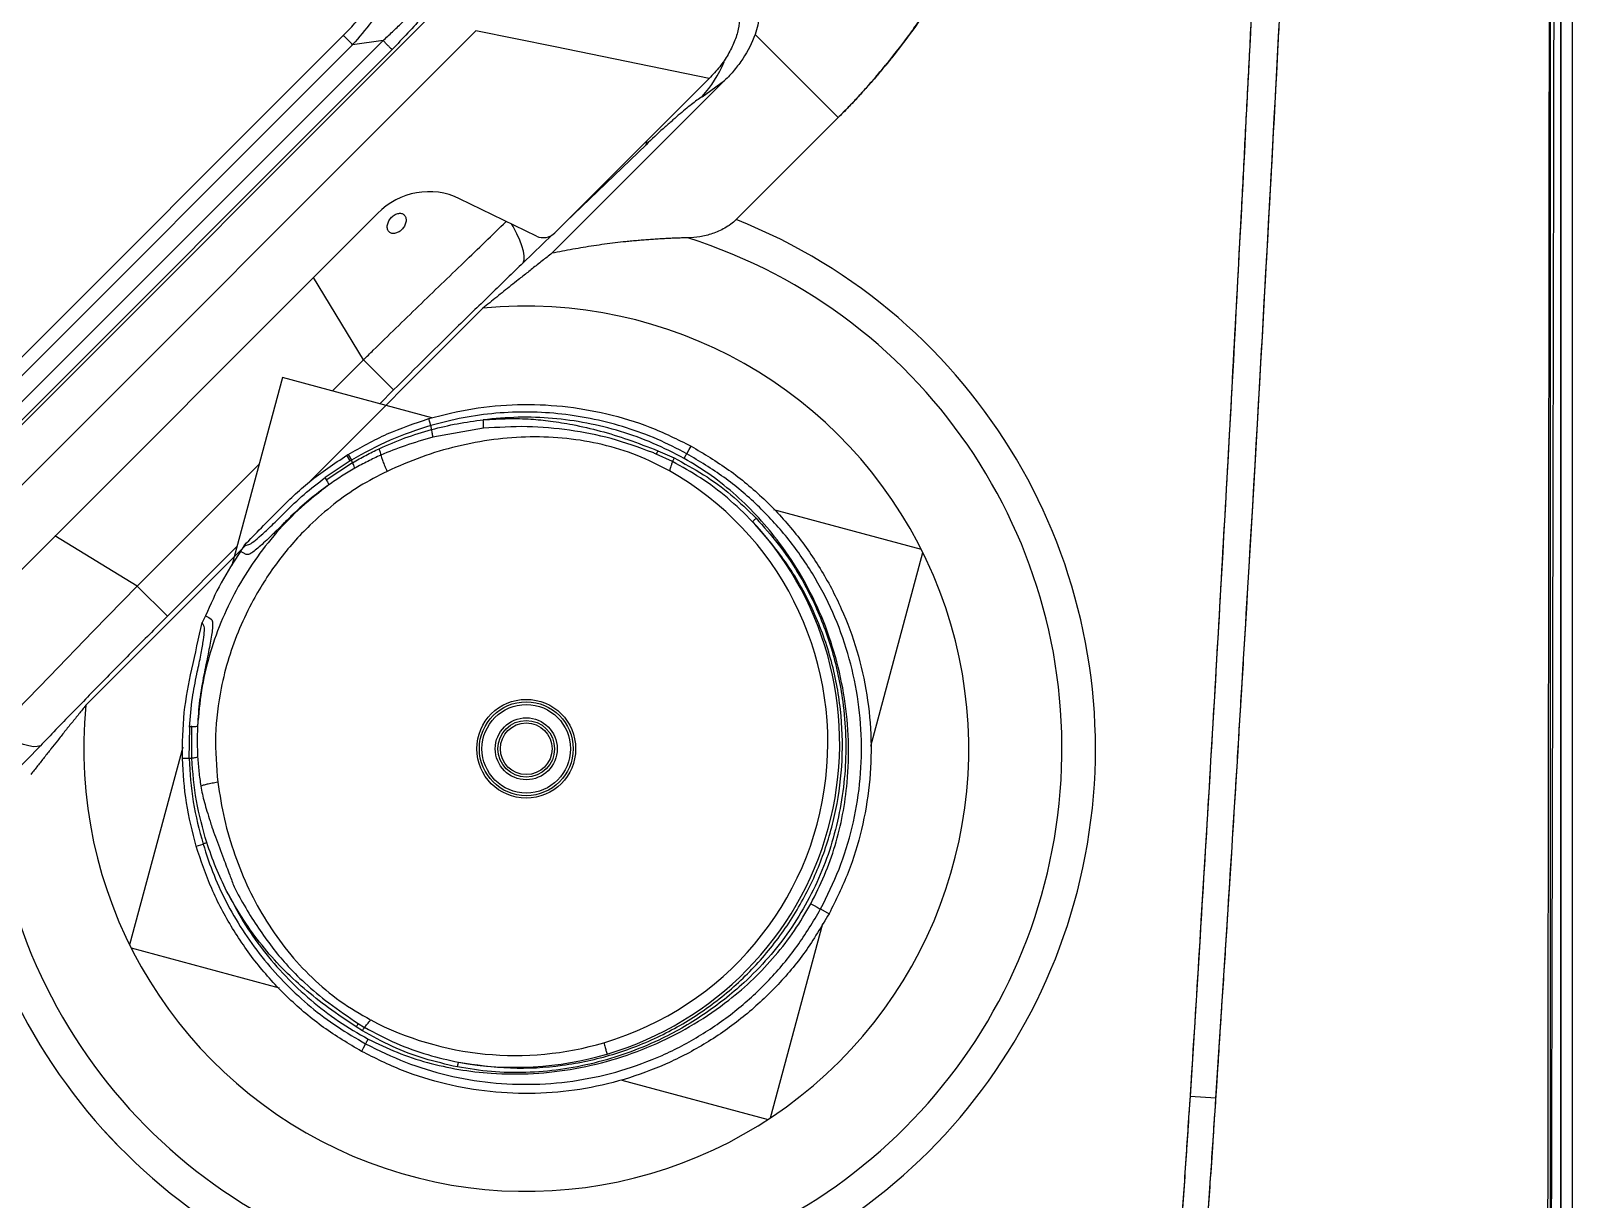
# Model space of a CAD drawing. Extents: x 412 to 492, y 622 to 766.
# Drawn here: x 481.89 to 492.34, y 646.8 to 654.72 of the extents above; entities that cross this region are included whole.
import ezdxf

# ---------------------------------------------------------------- set-up
doc = ezdxf.new("R2010")
doc.units = 0
doc.header["$MEASUREMENT"] = 0
doc.layers.add('1', color=4, linetype='Continuous')
doc.layers.add('GEOMETRY', color=4, linetype='Continuous', lineweight=25)

# ---------------------------------------------------------------- blocks, each defined once
blk = doc.blocks.new('2024 Beam 220V LL')
at = {"layer": 'GEOMETRY'}
for p, q in [((80.388, 77.49), (80.388, 2.898)), ((80.24, 2.898), (80.24, 20.608)), ((80.312, 2.898), (80.312, 15.098)), ((68.226, 7.636), (72.752, 12.162)), ((72.956, 11.958), (68.43, 7.432)), ((68.461, 8.331), (72.057, 11.927)), ((73.492, 11.848), (72.956, 11.958)), ((74.848, 11.932), (75.411, 11.369)), ((74.848, 11.932), (75.411, 11.369)), ((68.496, 8.062), (72.326, 11.892)), ((72.12, 11.863), (68.525, 8.268)), ((72.387, 11.83), (68.558, 8.001)), ((72.326, 11.892), (72.12, 11.863)), ((74.537, 11.634), (73.492, 11.848)), ((73.471, 10.45), (74.642, 11.62)), ((73.491, 10.588), (74.537, 11.634)), ((74.489, 11.511), (74.642, 11.62)), ((74.72, 10.678), (75.411, 11.369)), ((74.72, 10.678), (75.411, 11.369)), ((73.566, 10.663), (74.109, 11.185)), ((73.566, 10.663), (74.109, 11.185)), ((73.366, 10.566), (72.844, 10.819)), ((69.669, 8.1), (72.288, 10.72)), ((73.277, 10.385), (73.473, 10.574)), ((73.277, 10.385), (73.473, 10.574)), ((72.194, 9.728), (71.854, 10.286)), ((71.816, 8.89), (73.002, 10.077)), ((71.983, 9.517), (72.194, 9.728)), ((72.398, 9.524), (72.194, 9.728)), ((71.645, 9.608), (71.301, 8.333)), ((72.658, 9.335), (71.645, 9.608)), ((72.305, 9.43), (72.398, 9.524)), ((72.637, 9.328), (72.637, 9.329)), ((72.65, 9.283), (72.637, 9.328)), ((73.007, 9.263), (72.664, 9.202)), ((74.19, 9.11), (74.299, 9.062)), ((74.414, 9.143), (74.414, 9.143)), ((70.66, 8.194), (71.486, 9.02)), ((72.104, 9.043), (71.934, 8.929)), ((71.941, 8.914), (72.119, 9.031)), ((72.104, 9.043), (72.081, 9.08)), ((72.081, 9.08), (72.081, 9.08)), ((72.089, 9.085), (72.112, 9.048)), ((72.089, 9.085), (72.089, 9.085)), ((74.288, 9.037), (74.178, 9.088)), ((75.976, 8.441), (74.975, 8.71)), ((70.66, 8.194), (70.102, 8.534)), ((70.311, 7.386), (71.394, 8.469)), ((70.865, 7.99), (71.336, 8.461)), ((75.632, 7.109), (75.986, 8.422)), ((70.865, 7.99), (70.66, 8.194)), ((71.123, 7.992), (71.101, 7.947)), ((71.114, 7.919), (71.101, 7.947)), ((71.013, 7.238), (71.01, 7.025)), ((71.029, 7.028), (71.03, 7.241)), ((69.815, 6.916), (70.003, 7.111)), ((70.969, 7.101), (70.608, 5.761)), ((71.01, 7.025), (70.966, 7.024)), ((70.966, 7.024), (70.966, 7.024)), ((71.059, 6.431), (71.106, 6.445)), ((71.059, 6.431), (71.059, 6.431)), ((75.293, 6.005), (75.35, 5.973)), ((75.35, 5.973), (75.35, 5.973)), ((74.953, 4.59), (75.308, 5.906)), ((70.618, 5.742), (71.622, 5.471)), ((72.158, 5.228), (72.201, 5.202)), ((72.186, 5.18), (72.145, 5.206)), ((72.18, 5.04), (72.18, 5.04)), ((73.945, 4.845), (74.936, 4.578)), ((77.973, 4.723), (77.797, 4.735))]:
    blk.add_line(p, q, dxfattribs=at)
at = {"layer": 'GEOMETRY', "flags": 128}
for points in [[(74.109, 11.185), (74.114, 11.206), (74.115, 11.212)], [(73.277, 10.385), (73.283, 10.406), (73.283, 10.432), (73.278, 10.463), (73.268, 10.499), (73.253, 10.539), (73.233, 10.582), (73.208, 10.63), (73.198, 10.648)], [(74.386, 9.091), (74.401, 9.12), (74.414, 9.143)], [(71.399, 8.408), (71.377, 8.419), (71.36, 8.428)], [(69.723, 7.227), (69.769, 7.275), (70.064, 7.58), (70.361, 7.887), (70.66, 8.194), (70.66, 8.194), (70.66, 8.194)], [(71.123, 7.992), (71.144, 7.98), (71.161, 7.97)], [(70.003, 7.111), (69.982, 7.106), (69.956, 7.105), (69.925, 7.11), (69.889, 7.12), (69.849, 7.135), (69.806, 7.155), (69.758, 7.18), (69.74, 7.19)], [(72.208, 5.091), (72.192, 5.062), (72.18, 5.04)]]:
    blk.add_lwpolyline(points, dxfattribs=at)
at = {"layer": 'GEOMETRY'}
for radius in [0.335, 0.318, 0.3, 0.21, 0.192, 0.175]:
    blk.add_circle((73.297, 7.091), radius, dxfattribs=at)
for centre, radius, start, end in [((73.878, 12.068), 0.826, 317.6785, 337.1798), ((73.297, 7.091), 3.859, 201.6461, 68.3538), ((73.297, 7.091), 3.859, 201.646, 68.3539), ((73.297, 7.091), 3.632, 197.5564, 72.4441), ((73.297, 7.091), 3, 174.3634, 95.6367), ((73.223, 7.131), 2.119, 286.4373, 60.4413), ((73.223, 7.131), 2.199, 286.4373, 42.9503), ((73.223, 7.131), 2.119, 242.4338, 286.4373), ((73.223, 7.131), 2.199, 259.9248, 286.4373)]:
    blk.add_arc(centre, radius, start, end, dxfattribs=at)
for centre, major_axis, ratio, start_param, end_param in [((72.626, 10.364), (0.193, 0.467), 0.96522, 6.224678, 7.447569), ((73.418, 10.653), (0.0965, 0.0402), 0.922128, 3.8251, 5.132125)]:
    blk.add_ellipse(centre, major_axis=major_axis, ratio=ratio, start_param=start_param, end_param=end_param, dxfattribs=at)
for points, knots in [([(80.244, 77.441), (80.244, 77.438), (80.244, 77.435), (80.244, 77.429), (80.244, 77.419), (80.245, 77.398), (80.245, 77.356), (80.245, 77.271), (80.245, 77.101), (80.246, 76.762), (80.247, 76.083), (80.25, 74.725), (80.253, 73.561), (80.257, 71.233), (80.26, 69.681), (80.268, 65.025), (80.273, 61.921), (80.28, 55.713), (80.282, 52.61), (80.285, 46.402), (80.286, 43.298), (80.286, 37.09), (80.285, 33.986), (80.282, 27.778), (80.28, 24.675), (80.273, 18.467), (80.268, 15.363), (80.258, 9.155), (80.251, 6.051), (80.244, 2.947)], [0, 0, 0, 0, 0.000122, 0.000122, 0.000244, 0.000488, 0.000977, 0.001953, 0.003906, 0.007812, 0.015625, 0.03125, 0.0625, 0.0625, 0.125, 0.125, 0.25, 0.25, 0.375, 0.375, 0.5, 0.5, 0.625, 0.625, 0.75, 0.75, 0.875, 0.875, 1, 1, 1, 1]), ([(80.314, 2.898), (80.314, 2.922), (80.314, 2.947), (80.314, 2.995), (80.314, 3.068), (80.314, 3.238), (80.314, 3.578), (80.314, 4.258), (80.314, 5.618), (80.314, 6.783), (80.314, 9.114), (80.313, 10.668), (80.313, 15.33), (80.313, 18.438), (80.312, 27.762), (80.312, 33.978), (80.312, 46.41), (80.312, 52.626), (80.313, 61.95), (80.313, 65.058), (80.313, 69.72), (80.314, 71.274), (80.314, 73.605), (80.314, 74.77), (80.314, 76.13), (80.314, 76.81), (80.314, 77.15), (80.314, 77.32), (80.314, 77.393), (80.314, 77.441), (80.314, 77.466), (80.314, 77.49)], [0, 0, 0, 0, 0.000977, 0.000977, 0.001953, 0.003906, 0.007812, 0.015625, 0.03125, 0.0625, 0.0625, 0.125, 0.125, 0.25, 0.25, 0.5, 0.5, 0.75, 0.75, 0.875, 0.875, 0.9375, 0.9375, 0.96875, 0.984375, 0.992188, 0.996094, 0.998047, 0.999023, 0.999023, 1, 1, 1, 1]), ([(77.85, 2.886), (77.87, 3.185), (77.892, 3.515), (77.922, 3.964), (77.928, 4.056), (77.941, 4.24), (77.947, 4.333), (77.956, 4.473), (77.959, 4.52), (77.963, 4.573), (77.963, 4.578), (77.964, 4.586), (77.964, 4.587), (77.964, 4.589), (77.964, 4.589), (77.964, 4.593), (77.964, 4.597), (77.966, 4.616), (77.967, 4.636), (77.972, 4.719), (77.978, 4.806), (77.99, 4.982), (77.994, 5.049), (78.001, 5.16), (78.004, 5.199), (78.009, 5.276), (78.011, 5.315), (78.024, 5.508), (78.034, 5.664), (78.064, 6.138), (78.084, 6.459), (78.115, 6.952), (78.125, 7.118), (78.14, 7.369), (78.145, 7.452), (78.156, 7.624), (78.161, 7.711), (78.188, 8.159), (78.211, 8.549), (78.284, 9.811), (78.338, 10.777), (78.399, 11.936), (78.402, 12.005), (78.409, 12.139), (78.413, 12.205), (78.422, 12.397), (78.429, 12.519), (78.446, 12.867), (78.457, 13.075), (78.484, 13.623), (78.497, 13.89), (78.509, 14.143), (78.512, 14.203), (78.514, 14.247), (78.514, 14.254), (78.515, 14.269), (78.516, 14.276), (78.517, 14.299), (78.517, 14.314), (78.521, 14.389), (78.524, 14.448), (78.549, 14.979), (78.569, 15.417), (78.596, 16.023), (78.605, 16.216), (78.617, 16.494), (78.621, 16.584), (78.629, 16.764), (78.632, 16.854), (78.697, 18.367), (78.746, 19.653), (78.792, 20.943), (78.797, 21.083), (78.807, 21.363), (78.811, 21.503), (78.825, 21.918), (78.835, 22.192), (78.861, 23.004), (78.877, 23.534), (78.908, 24.568), (78.922, 25.073), (78.941, 25.811), (78.948, 26.056), (78.96, 26.542), (78.966, 26.783), (78.995, 27.985), (79.014, 28.923), (79.036, 30.066), (79.04, 30.293), (79.048, 30.747), (79.052, 30.973), (79.063, 31.648), (79.069, 32.096), (79.082, 32.986), (79.087, 33.428), (79.097, 34.306), (79.102, 34.742), (79.114, 36.047), (79.119, 36.913), (79.125, 38.205), (79.126, 38.635), (79.128, 39.493), (79.128, 39.921), (79.128, 41.209), (79.126, 42.069), (79.12, 43.362), (79.117, 43.792), (79.111, 44.658), (79.107, 45.093), (79.094, 46.403), (79.084, 47.284), (79.068, 48.396), (79.064, 48.619), (79.057, 49.067), (79.054, 49.292), (79.042, 49.971), (79.034, 50.428), (79.016, 51.351), (79.007, 51.816), (78.991, 52.521), (78.986, 52.757), (78.975, 53.231), (78.969, 53.471), (78.939, 54.68), (78.912, 55.683), (78.873, 56.98), (78.865, 57.242), (78.848, 57.77), (78.84, 58.04), (78.812, 58.865), (78.793, 59.436), (78.75, 60.621), (78.726, 61.236), (78.698, 61.951), (78.695, 62.03), (78.688, 62.192), (78.685, 62.274), (78.675, 62.527), (78.667, 62.702), (78.645, 63.245), (78.628, 63.633), (78.592, 64.461), (78.572, 64.9), (78.54, 65.598), (78.529, 65.837), (78.511, 66.205), (78.505, 66.329), (78.493, 66.581), (78.487, 66.708), (78.456, 67.342), (78.43, 67.85), (78.39, 68.61), (78.377, 68.863), (78.35, 69.373), (78.336, 69.629), (78.308, 70.144), (78.293, 70.402), (78.271, 70.793), (78.264, 70.923), (78.249, 71.185), (78.241, 71.316), (78.204, 71.963), (78.174, 72.464), (78.086, 73.919), (78.028, 74.824), (77.973, 75.665)], [0, 0, 0, 0, 0.25, 0.25, 0.3125, 0.3125, 0.375, 0.375, 0.40625, 0.40625, 0.410156, 0.410156, 0.411133, 0.411133, 0.411255, 0.411255, 0.411377, 0.411377, 0.411621, 0.411621, 0.412109, 0.412109, 0.412354, 0.412354, 0.412476, 0.412476, 0.412598, 0.412598, 0.413086, 0.413086, 0.414062, 0.414062, 0.414551, 0.414551, 0.414795, 0.414795, 0.415039, 0.415039, 0.416016, 0.416016, 0.417969, 0.417969, 0.418091, 0.418091, 0.418213, 0.418213, 0.418457, 0.418457, 0.418945, 0.418945, 0.419922, 0.419922, 0.42041, 0.42041, 0.420532, 0.420532, 0.420654, 0.420654, 0.420898, 0.420898, 0.421875, 0.421875, 0.429688, 0.429688, 0.433594, 0.433594, 0.435547, 0.435547, 0.4375, 0.4375, 0.46875, 0.46875, 0.472656, 0.472656, 0.476562, 0.476562, 0.484375, 0.484375, 0.5, 0.5, 0.515625, 0.515625, 0.523438, 0.523438, 0.53125, 0.53125, 0.5625, 0.5625, 0.570312, 0.570312, 0.578125, 0.578125, 0.59375, 0.59375, 0.609375, 0.609375, 0.625, 0.625, 0.65625, 0.65625, 0.671875, 0.671875, 0.6875, 0.6875, 0.71875, 0.71875, 0.734375, 0.734375, 0.75, 0.75, 0.78125, 0.78125, 0.789062, 0.789062, 0.796875, 0.796875, 0.8125, 0.8125, 0.828125, 0.828125, 0.835938, 0.835938, 0.84375, 0.84375, 0.875, 0.875, 0.882812, 0.882812, 0.890625, 0.890625, 0.90625, 0.90625, 0.921875, 0.921875, 0.923828, 0.923828, 0.925781, 0.925781, 0.929688, 0.929688, 0.9375, 0.9375, 0.945312, 0.945312, 0.949219, 0.949219, 0.951172, 0.951172, 0.953125, 0.953125, 0.960938, 0.960938, 0.964844, 0.964844, 0.96875, 0.96875, 0.972656, 0.972656, 0.974609, 0.974609, 0.976562, 0.976562, 0.984375, 0.984375, 1, 1, 1, 1]), ([(77.973, 4.723), (78.167, 7.675), (78.337, 10.629), (78.627, 16.539), (78.747, 19.494), (78.891, 23.929), (78.933, 25.407), (79.004, 28.365), (79.034, 29.844), (79.105, 34.281), (79.128, 37.239), (79.128, 41.676), (79.122, 43.155), (79.099, 46.113), (79.081, 47.592), (79.01, 52.029), (78.938, 54.986), (78.747, 60.897), (78.627, 63.852), (78.337, 69.76), (78.167, 72.713), (77.973, 75.665)], [0, 0, 0, 0, 0.125, 0.125, 0.25, 0.25, 0.3125, 0.3125, 0.375, 0.375, 0.5, 0.5, 0.5625, 0.5625, 0.625, 0.625, 0.75, 0.75, 0.875, 0.875, 1, 1, 1, 1]), ([(80.314, 2.898), (80.314, 2.906), (80.314, 2.913), (80.314, 2.924), (80.314, 2.928), (80.314, 2.935), (80.314, 2.939), (80.314, 2.952), (80.314, 2.96), (80.314, 2.976), (80.314, 2.984), (80.314, 3.008), (80.314, 3.024), (80.314, 3.103), (80.314, 3.166), (80.314, 3.356), (80.314, 3.481), (80.314, 3.855), (80.314, 4.101), (80.314, 4.833), (80.314, 5.31), (80.314, 6.25), (80.314, 6.712), (80.314, 7.394), (80.314, 7.619), (80.314, 8.066), (80.314, 8.289), (80.314, 9.395), (80.313, 10.26), (80.313, 11.527), (80.313, 11.944), (80.313, 12.769), (80.313, 13.179), (80.313, 15.218), (80.313, 16.81), (80.313, 19.138), (80.313, 19.904), (80.313, 21.039), (80.313, 21.414), (80.313, 22.162), (80.313, 22.535), (80.312, 24.395), (80.312, 25.868), (80.312, 28.055), (80.312, 28.78), (80.312, 29.862), (80.312, 30.221), (80.312, 30.939), (80.312, 31.297), (80.312, 34.514), (80.312, 37.358), (80.312, 40.185)], [0, 0, 0, 0, 0.0004883, 0.0004883, 0.0007324, 0.0007324, 0.0009766, 0.0009766, 0.0012207, 0.0012207, 0.0014648, 0.0014648, 0.0019531, 0.0019531, 0.0039062, 0.0039062, 0.0078125, 0.0078125, 0.015625, 0.015625, 0.03125, 0.03125, 0.046875, 0.046875, 0.0546875, 0.0546875, 0.0625, 0.0625, 0.09375, 0.09375, 0.109375, 0.109375, 0.125, 0.125, 0.1875, 0.1875, 0.21875, 0.21875, 0.234375, 0.234375, 0.25, 0.25, 0.3125, 0.3125, 0.34375, 0.34375, 0.359375, 0.359375, 0.375, 0.375, 0.4998534, 0.4998534, 0.4998534, 0.4998534]), ([(80.24, 20.608), (80.238, 17.656), (80.235, 14.705), (80.229, 10.277), (80.228, 8.801), (80.225, 6.588), (80.223, 5.481), (80.222, 4.189), (80.221, 3.544), (80.22, 3.221), (80.22, 3.082), (80.22, 2.99), (80.22, 2.944), (80.22, 2.898)], [0, 0, 0, 0, 0.5, 0.5, 0.75, 0.75, 0.875, 0.9375, 0.96875, 0.984375, 0.992188, 0.992188, 1, 1, 1, 1]), ([(77.342, 18.622), (77.338, 18.542), (77.33, 18.382), (77.316, 18.062), (77.29, 17.502), (77.247, 16.702), (77.181, 15.903), (77.101, 15.267), (77.026, 14.792), (76.93, 14.321), (76.811, 13.855), (76.665, 13.397), (76.488, 12.95), (76.276, 12.518), (76.027, 12.106), (75.788, 11.784), (75.605, 11.572), (75.509, 11.469), (75.454, 11.411), (75.425, 11.383), (75.411, 11.369)], [0, 0, 0, 0, 0.03125, 0.0625, 0.125, 0.25, 0.375, 0.4375, 0.5, 0.5625, 0.625, 0.6875, 0.75, 0.8125, 0.875, 0.9375, 0.96875, 0.984375, 0.992188, 1, 1, 1, 1]), ([(77.342, 18.622), (77.34, 18.578), (77.335, 18.481), (77.328, 18.321), (77.318, 18.108), (77.307, 17.885), (77.292, 17.55), (77.272, 17.168), (77.242, 16.68), (77.207, 16.215), (77.159, 15.731), (77.101, 15.262), (77.024, 14.782), (76.929, 14.317), (76.809, 13.847), (76.664, 13.394), (76.515, 13.019), (76.38, 12.73), (76.268, 12.515), (76.149, 12.309), (76.048, 12.151), (75.971, 12.038), (75.92, 11.966), (75.868, 11.896), (75.815, 11.826), (75.761, 11.758), (75.706, 11.691), (75.649, 11.624), (75.591, 11.559), (75.533, 11.494), (75.473, 11.431), (75.432, 11.389), (75.411, 11.369)], [0, 0, 0, 0, 0.0171486, 0.0379832, 0.0625038, 0.1005248, 0.1250075, 0.193061, 0.2500147, 0.3154814, 0.37502, 0.4397302, 0.5000212, 0.5643331, 0.6250158, 0.6889667, 0.7499982, 0.7819884, 0.8134458, 0.8444282, 0.8749959, 0.8864201, 0.8978217, 0.9092041, 0.920571, 0.9319259, 0.9432722, 0.9546136, 0.9659535, 0.9772955, 0.9886431, 1, 1, 1, 1]), ([(75.411, 11.369), (75.524, 11.482), (75.632, 11.601), (75.784, 11.786), (75.833, 11.849), (75.905, 11.946), (75.929, 11.978), (75.963, 12.028), (75.975, 12.044), (75.992, 12.069), (75.998, 12.077), (76.009, 12.094), (76.015, 12.103), (76.107, 12.24), (76.189, 12.375), (76.304, 12.585), (76.342, 12.657), (76.396, 12.766), (76.413, 12.803), (76.439, 12.859), (76.448, 12.877), (76.461, 12.906), (76.465, 12.915), (76.471, 12.929), (76.473, 12.934), (76.478, 12.943), (76.48, 12.948), (76.544, 13.093), (76.602, 13.238), (76.683, 13.464), (76.709, 13.54), (76.747, 13.657), (76.759, 13.697), (76.777, 13.756), (76.783, 13.776), (76.792, 13.806), (76.795, 13.816), (76.8, 13.831), (76.801, 13.836), (76.803, 13.844), (76.804, 13.847), (76.805, 13.852), (76.806, 13.854), (76.848, 14.002), (76.887, 14.152), (76.941, 14.387), (76.958, 14.466), (76.983, 14.587), (76.991, 14.628), (77.003, 14.689), (77.007, 14.71), (77.013, 14.741), (77.015, 14.751), (77.018, 14.767), (77.019, 14.772), (77.02, 14.78), (77.021, 14.783), (77.021, 14.788), (77.022, 14.791), (77.049, 14.94), (77.074, 15.092), (77.108, 15.33), (77.119, 15.411), (77.134, 15.534), (77.139, 15.576), (77.147, 15.639), (77.149, 15.66), (77.153, 15.691), (77.154, 15.702), (77.156, 15.718), (77.156, 15.723), (77.157, 15.731), (77.158, 15.734), (77.158, 15.739), (77.158, 15.742), (77.175, 15.889), (77.19, 16.041), (77.211, 16.28), (77.217, 16.362), (77.227, 16.487), (77.23, 16.53), (77.235, 16.594), (77.236, 16.615), (77.239, 16.648), (77.239, 16.659), (77.241, 16.675), (77.241, 16.68), (77.242, 16.689), (77.242, 16.691), (77.242, 16.695), (77.242, 16.697), (77.242, 16.699), (77.242, 16.701), (77.251, 16.834), (77.26, 16.979), (77.274, 17.219), (77.279, 17.303), (77.285, 17.434), (77.288, 17.478), (77.291, 17.546), (77.292, 17.569), (77.294, 17.604), (77.294, 17.615), (77.295, 17.633), (77.296, 17.638), (77.296, 17.647), (77.296, 17.65), (77.296, 17.655), (77.296, 17.656), (77.297, 17.658), (77.297, 17.659), (77.297, 17.661), (77.297, 17.662), (77.299, 17.707), (77.302, 17.77), (77.308, 17.89), (77.31, 17.934), (77.313, 18.007), (77.314, 18.033), (77.316, 18.073), (77.317, 18.086), (77.318, 18.107), (77.318, 18.114), (77.318, 18.124), (77.319, 18.128), (77.319, 18.135), (77.319, 18.139), (77.329, 18.345), (77.336, 18.505), (77.342, 18.622)], [0, 0, 0, 0, 0.0625, 0.0625, 0.09375, 0.09375, 0.109375, 0.109375, 0.1171875, 0.1171875, 0.1210937, 0.1210937, 0.125, 0.125, 0.1875, 0.1875, 0.21875, 0.21875, 0.234375, 0.234375, 0.2421875, 0.2421875, 0.2460937, 0.2460937, 0.2480469, 0.2480469, 0.25, 0.25, 0.3125, 0.3125, 0.34375, 0.34375, 0.359375, 0.359375, 0.3671875, 0.3671875, 0.3710937, 0.3710937, 0.3730469, 0.3730469, 0.3740234, 0.3740234, 0.375, 0.375, 0.4375, 0.4375, 0.46875, 0.46875, 0.484375, 0.484375, 0.4921875, 0.4921875, 0.4960937, 0.4960937, 0.4980469, 0.4980469, 0.4990234, 0.4990234, 0.5, 0.5, 0.5625, 0.5625, 0.59375, 0.59375, 0.609375, 0.609375, 0.6171875, 0.6171875, 0.6210937, 0.6210937, 0.6230469, 0.6230469, 0.6240234, 0.6240234, 0.625, 0.625, 0.6875, 0.6875, 0.71875, 0.71875, 0.734375, 0.734375, 0.7421875, 0.7421875, 0.7460937, 0.7460937, 0.7480469, 0.7480469, 0.7490234, 0.7490234, 0.7495117, 0.7495117, 0.75, 0.75, 0.8125, 0.8125, 0.84375, 0.84375, 0.859375, 0.859375, 0.8671875, 0.8671875, 0.8710937, 0.8710937, 0.8730469, 0.8730469, 0.8740234, 0.8740234, 0.8745117, 0.8745117, 0.8747559, 0.8747559, 0.875, 0.875, 0.90625, 0.90625, 0.921875, 0.921875, 0.9296875, 0.9296875, 0.9335937, 0.9335937, 0.9355469, 0.9355469, 0.9365234, 0.9365234, 0.9375, 0.9375, 1, 1, 1, 1]), ([(78.5, 18.622), (78.494, 18.468), (78.482, 18.158), (78.464, 17.694), (78.445, 17.23), (78.426, 16.767), (78.407, 16.303), (78.387, 15.84), (78.367, 15.377), (78.347, 14.914), (78.326, 14.452), (78.305, 13.989), (78.283, 13.527), (78.261, 13.065), (78.239, 12.604), (78.216, 12.142), (78.193, 11.681), (78.169, 11.22), (78.119, 10.257), (78.04, 8.794), (77.946, 7.156), (77.867, 5.847), (77.823, 5.143), (77.797, 4.734), (77.786, 4.57), (77.773, 4.374), (77.757, 4.128), (77.739, 3.878), (77.72, 3.628), (77.7, 3.378), (77.68, 3.137), (77.666, 2.98), (77.659, 2.903)], [0, 0, 0, 0, 0.029512, 0.059012, 0.088498, 0.117973, 0.147434, 0.176883, 0.206319, 0.235743, 0.265154, 0.294553, 0.323939, 0.353312, 0.382674, 0.412022, 0.441358, 0.470682, 0.499994, 0.625081, 0.749995, 0.812513, 0.874997, 0.884516, 0.890623, 0.906248, 0.92202, 0.937498, 0.954005, 0.969924, 0.985256, 1, 1, 1, 1]), ([(78.5, 18.622), (78.412, 16.306), (78.31, 13.991), (78.076, 9.362), (77.944, 7.048), (77.797, 4.735)], [0, 0, 0, 0, 0.5, 0.5, 1, 1, 1, 1]), ([(78.5, 18.622), (78.412, 16.306), (78.31, 13.991), (78.076, 9.362), (77.944, 7.048), (77.797, 4.735)], [0, 0, 0, 0, 0.5, 0.5, 1, 1, 1, 1]), ([(72.057, 11.927), (72.087, 11.958), (72.148, 12.019), (72.233, 12.116), (72.305, 12.208), (72.358, 12.296), (72.39, 12.375), (72.39, 12.417), (72.389, 12.438)], [0, 0, 0, 0, 0.187072, 0.373689, 0.559995, 0.705553, 0.85283, 1, 1, 1, 1]), ([(72.445, 12.461), (72.446, 12.443), (72.448, 12.406), (72.433, 12.345), (72.412, 12.286), (72.385, 12.23), (72.335, 12.139), (72.247, 12.013), (72.163, 11.914), (72.12, 11.864)], [0, 0, 0, 0, 0.114828, 0.233664, 0.317348, 0.406089, 0.500977, 0.744712, 1, 1, 1, 1]), ([(72.326, 11.892), (72.347, 11.911), (72.39, 11.95), (72.453, 12.01), (72.512, 12.07), (72.569, 12.129), (72.63, 12.199), (72.691, 12.278), (72.738, 12.363), (72.762, 12.44), (72.754, 12.479), (72.751, 12.499)], [0, 0, 0, 0, 0.103598, 0.206282, 0.307061, 0.405061, 0.499574, 0.643355, 0.769755, 0.885319, 1, 1, 1, 1]), ([(72.804, 12.523), (72.808, 12.5), (72.814, 12.465), (72.803, 12.408), (72.788, 12.359), (72.764, 12.304), (72.73, 12.242), (72.676, 12.159), (72.598, 12.058), (72.496, 11.942), (72.423, 11.868), (72.387, 11.83)], [0, 0, 0, 0, 0.125242, 0.186962, 0.250585, 0.328395, 0.41141, 0.501036, 0.662351, 0.831997, 1, 1, 1, 1]), ([(74.807, 12.383), (74.825, 12.352), (74.841, 12.32), (74.859, 12.269), (74.864, 12.251), (74.872, 12.215), (74.875, 12.196), (74.882, 12.139), (74.882, 12.099), (74.875, 12.038), (74.871, 12.017), (74.861, 11.974), (74.855, 11.953), (74.848, 11.932)], [0, 0, 0, 0, 0.25, 0.25, 0.375, 0.375, 0.5, 0.5, 0.75, 0.75, 0.875, 0.875, 1, 1, 1, 1]), ([(74.678, 12.299), (74.692, 12.274), (74.719, 12.224), (74.741, 12.141), (74.747, 12.056), (74.737, 11.969), (74.71, 11.882), (74.667, 11.796), (74.61, 11.711), (74.562, 11.66), (74.537, 11.634)], [0, 0, 0, 0, 0.141313, 0.273868, 0.398783, 0.51844, 0.635542, 0.752967, 0.873573, 1, 1, 1, 1]), ([(74.848, 11.932), (74.828, 11.876), (74.8, 11.821), (74.756, 11.755), (74.747, 11.742), (74.728, 11.717), (74.718, 11.704), (74.687, 11.667), (74.665, 11.643), (74.642, 11.62)], [0, 0, 0, 0, 0.5, 0.5, 0.625, 0.625, 0.75, 0.75, 1, 1, 1, 1]), ([(74.848, 11.932), (74.828, 11.876), (74.8, 11.821), (74.756, 11.755), (74.747, 11.742), (74.728, 11.717), (74.718, 11.704), (74.687, 11.667), (74.665, 11.643), (74.642, 11.62)], [0, 0, 0, 0, 0.5, 0.5, 0.625, 0.625, 0.75, 0.75, 1, 1, 1, 1]), ([(74.489, 11.511), (74.467, 11.496), (74.443, 11.478), (74.403, 11.447), (74.389, 11.436), (74.36, 11.411), (74.344, 11.399), (74.312, 11.371), (74.296, 11.357), (74.261, 11.326), (74.243, 11.31), (74.187, 11.26), (74.149, 11.224), (74.109, 11.185)], [0, 0, 0, 0, 0.25, 0.25, 0.375, 0.375, 0.5, 0.5, 0.625, 0.625, 0.75, 0.75, 1, 1, 1, 1]), ([(74.489, 11.511), (74.467, 11.496), (74.443, 11.478), (74.403, 11.447), (74.389, 11.436), (74.36, 11.411), (74.344, 11.399), (74.312, 11.371), (74.296, 11.357), (74.261, 11.326), (74.243, 11.31), (74.187, 11.26), (74.149, 11.224), (74.109, 11.185)], [0, 0, 0, 0, 0.25, 0.25, 0.375, 0.375, 0.5, 0.5, 0.625, 0.625, 0.75, 0.75, 1, 1, 1, 1]), ([(72.194, 9.728), (72.194, 9.728), (72.216, 9.749), (72.34, 9.871), (72.567, 10.092), (72.869, 10.383), (73.066, 10.573), (73.161, 10.665)], [0, 0, 0, 0, 0.000002, 0.067749, 0.383936, 0.700469, 1, 1, 1, 1]), ([(72.358, 10.65), (72.355, 10.641), (72.353, 10.623), (72.36, 10.601), (72.375, 10.586), (72.398, 10.582), (72.423, 10.588), (72.448, 10.603), (72.468, 10.627), (72.481, 10.654), (72.484, 10.681), (72.477, 10.703), (72.462, 10.718), (72.439, 10.722), (72.414, 10.716), (72.389, 10.7), (72.369, 10.677), (72.36, 10.659), (72.358, 10.65)], [0, 0, 0, 0, 0.062534, 0.125011, 0.187461, 0.249913, 0.312393, 0.374928, 0.437465, 0.499946, 0.562396, 0.624842, 0.687313, 0.749841, 0.812387, 0.874875, 0.93733, 1, 1, 1, 1]), ([(74.72, 10.678), (74.709, 10.666), (74.696, 10.656), (74.67, 10.636), (74.657, 10.628), (74.615, 10.604), (74.587, 10.592), (74.545, 10.578), (74.531, 10.574), (74.502, 10.567), (74.488, 10.564), (74.447, 10.557), (74.419, 10.555), (74.392, 10.554)], [0, 0, 0, 0, 0.125, 0.125, 0.25, 0.25, 0.5, 0.5, 0.625, 0.625, 0.75, 0.75, 1, 1, 1, 1]), ([(74.392, 10.554), (74.378, 10.554), (74.35, 10.553), (74.308, 10.552), (74.266, 10.55), (74.223, 10.548), (74.181, 10.545), (74.139, 10.542), (74.097, 10.539), (74.055, 10.536), (74.013, 10.532), (73.961, 10.527), (73.899, 10.52), (73.827, 10.511), (73.755, 10.5), (73.684, 10.489), (73.613, 10.477), (73.542, 10.464), (73.495, 10.454), (73.471, 10.45)], [0, 0, 0, 0, 0.04707, 0.093957, 0.140666, 0.187197, 0.233556, 0.279744, 0.325765, 0.371621, 0.417317, 0.462855, 0.541241, 0.619048, 0.696292, 0.772991, 0.849163, 0.924826, 1, 1, 1, 1]), ([(73.471, 10.45), (73.46, 10.441), (73.438, 10.424), (73.405, 10.398), (73.372, 10.372), (73.339, 10.346), (73.307, 10.32), (73.275, 10.295), (73.237, 10.265), (73.194, 10.231), (73.145, 10.192), (73.097, 10.153), (73.05, 10.115), (73.018, 10.089), (73.002, 10.077)], [0, 0, 0, 0, 0.074262, 0.147533, 0.219815, 0.291109, 0.361419, 0.430745, 0.499089, 0.603699, 0.706085, 0.806258, 0.904226, 1, 1, 1, 1]), ([(73.277, 10.385), (73.204, 10.316), (73.132, 10.245), (72.986, 10.103), (72.912, 10.032), (72.692, 9.815), (72.545, 9.67), (72.398, 9.524)], [0, 0, 0, 0, 0.25, 0.25, 0.5, 0.5, 1, 1, 1, 1]), ([(73.277, 10.385), (73.204, 10.316), (73.132, 10.245), (72.986, 10.103), (72.912, 10.032), (72.692, 9.815), (72.545, 9.67), (72.398, 9.524)], [0, 0, 0, 0, 0.25, 0.25, 0.5, 0.5, 1, 1, 1, 1]), ([(72.637, 9.329), (72.735, 9.354), (72.933, 9.404), (73.238, 9.43), (73.543, 9.419), (73.845, 9.367), (74.139, 9.279), (74.322, 9.188), (74.414, 9.143)], [0, 0, 0, 0, 0.166079, 0.333314, 0.499217, 0.665784, 0.832834, 1, 1, 1, 1]), ([(72.089, 9.085), (72.176, 9.135), (72.351, 9.233), (72.542, 9.297), (72.637, 9.329)], [0, 0, 0, 0, 0.5002113, 1, 1, 1, 1]), ([(74.386, 9.091), (74.32, 9.125), (74.187, 9.193), (73.976, 9.27), (73.76, 9.327), (73.539, 9.363), (73.315, 9.377), (73.091, 9.368), (72.868, 9.339), (72.723, 9.301), (72.65, 9.283)], [0, 0, 0, 0, 0.124277, 0.249036, 0.374543, 0.499028, 0.623467, 0.748959, 0.874411, 1, 1, 1, 1]), ([(72.655, 9.255), (72.713, 9.269), (72.829, 9.298), (72.947, 9.313), (73.006, 9.321)], [0, 0, 0, 0, 0.500955, 1, 1, 1, 1]), ([(74.368, 9.059), (74.299, 9.095), (74.159, 9.166), (73.937, 9.245), (73.709, 9.302), (73.476, 9.334), (73.241, 9.343), (73.084, 9.328), (73.006, 9.321)], [0, 0, 0, 0, 0.165846, 0.332486, 0.499827, 0.665843, 0.832276, 1, 1, 1, 1]), ([(73.006, 9.321), (73.062, 9.324), (73.17, 9.331), (73.322, 9.328), (73.467, 9.313), (73.625, 9.287), (73.8, 9.247), (73.994, 9.187), (74.122, 9.137), (74.19, 9.111)], [0, 0, 0, 0, 0.1397135, 0.266317, 0.3765444, 0.5001343, 0.6600566, 0.8211475, 1, 1, 1, 1]), ([(73.007, 9.263), (73.007, 9.267), (73.007, 9.275), (73.007, 9.289), (73.007, 9.304), (73.006, 9.315), (73.006, 9.321)], [0, 0, 0, 0, 0.260141, 0.515313, 0.762316, 1, 1, 1, 1]), ([(72.65, 9.282), (72.557, 9.252), (72.37, 9.191), (72.198, 9.095), (72.112, 9.047)], [0, 0, 0, 0, 0.499999, 1, 1, 1, 1]), ([(72.3, 9.125), (72.358, 9.151), (72.473, 9.201), (72.595, 9.237), (72.655, 9.255)], [0, 0, 0, 0, 0.500324, 1, 1, 1, 1]), ([(72.664, 9.202), (72.601, 9.184), (72.481, 9.151), (72.366, 9.104), (72.312, 9.082)], [0, 0, 0, 0, 0.527731, 1, 1, 1, 1]), ([(74.268, 8.974), (74.196, 9.012), (74.05, 9.086), (73.814, 9.157), (73.571, 9.199), (73.324, 9.209), (73.074, 9.191), (72.827, 9.144), (72.584, 9.073), (72.43, 9.005), (72.353, 8.971)], [0, 0, 0, 0, 0.122361, 0.24691, 0.369203, 0.494565, 0.619133, 0.745996, 0.872726, 1, 1, 1, 1]), ([(72.65, 9.282), (72.65, 9.282), (72.65, 9.281), (72.65, 9.275), (72.652, 9.266), (72.654, 9.259), (72.655, 9.255)], [0, 0, 0, 0, 0.250001, 0.500001, 0.750001, 1, 1, 1, 1]), ([(72.664, 9.202), (72.663, 9.205), (72.663, 9.211), (72.661, 9.224), (72.659, 9.239), (72.656, 9.25), (72.655, 9.255)], [0, 0, 0, 0, 0.264516, 0.518996, 0.763643, 1, 1, 1, 1]), ([(74.155, 9.098), (74.061, 9.133), (73.878, 9.2), (73.591, 9.254), (73.301, 9.282), (73.106, 9.269), (73.007, 9.263)], [0, 0, 0, 0, 0.254968, 0.499993, 0.74746, 1, 1, 1, 1]), ([(72.119, 9.03), (72.149, 9.047), (72.208, 9.081), (72.269, 9.11), (72.3, 9.125)], [0, 0, 0, 0, 0.500133, 1, 1, 1, 1]), ([(72.312, 9.082), (72.311, 9.087), (72.31, 9.094), (72.305, 9.111), (72.301, 9.12), (72.3, 9.125)], [0, 0, 0, 0, 0.517792, 0.766252, 1, 1, 1, 1]), ([(74.178, 9.088), (74.175, 9.09), (74.167, 9.093), (74.159, 9.097), (74.155, 9.098)], [0, 0, 0, 0, 0.4993135, 1, 1, 1, 1]), ([(74.19, 9.11), (74.188, 9.108), (74.186, 9.104), (74.183, 9.098), (74.181, 9.093), (74.179, 9.09), (74.178, 9.088)], [0, 0, 0, 0, 0.238376, 0.485596, 0.740513, 1, 1, 1, 1]), ([(74.368, 9.059), (74.369, 9.061), (74.371, 9.065), (74.374, 9.071), (74.377, 9.077), (74.381, 9.083), (74.384, 9.09), (74.385, 9.091), (74.386, 9.091)], [0, 0, 0, 0, 0.105722, 0.219118, 0.340488, 0.46916, 0.737937, 1, 1, 1, 1]), ([(75.293, 6.005), (75.337, 6.094), (75.425, 6.272), (75.512, 6.557), (75.564, 6.851), (75.575, 7.149), (75.549, 7.447), (75.483, 7.738), (75.381, 8.018), (75.242, 8.282), (75.071, 8.526), (74.868, 8.745), (74.641, 8.938), (74.471, 9.04), (74.386, 9.091)], [0, 0, 0, 0, 0.083259, 0.166601, 0.249948, 0.333254, 0.416539, 0.499842, 0.583197, 0.66659, 0.749986, 0.83335, 0.916666, 1, 1, 1, 1]), ([(74.414, 9.143), (74.501, 9.091), (74.676, 8.987), (74.911, 8.789), (75.119, 8.565), (75.295, 8.315), (75.439, 8.044), (75.545, 7.756), (75.612, 7.457), (75.641, 7.152), (75.628, 6.846), (75.576, 6.543), (75.487, 6.249), (75.396, 6.065), (75.35, 5.973)], [0, 0, 0, 0, 0.082902, 0.166599, 0.249448, 0.332657, 0.416316, 0.499344, 0.582716, 0.666037, 0.749285, 0.83273, 0.916279, 1, 1, 1, 1]), ([(71.387, 8.471), (71.463, 8.55), (71.606, 8.697), (71.828, 8.913), (71.994, 9.023), (72.081, 9.08)], [0, 0, 0, 0, 0.356138, 0.664972, 1, 1, 1, 1]), ([(72.134, 8.992), (72.104, 8.974), (72.044, 8.939), (71.987, 8.899), (71.959, 8.88)], [0, 0, 0, 0, 0.500928, 1, 1, 1, 1]), ([(72.081, 9.08), (72.082, 9.081), (72.085, 9.083), (72.088, 9.085), (72.089, 9.085)], [0, 0, 0, 0, 0.557869, 1, 1, 1, 1]), ([(72.112, 9.048), (72.11, 9.047), (72.108, 9.045), (72.105, 9.043), (72.104, 9.043)], [0, 0, 0, 0, 0.560075, 1, 1, 1, 1]), ([(72.112, 9.047), (72.112, 9.047), (72.112, 9.046), (72.113, 9.043), (72.115, 9.038), (72.118, 9.033), (72.119, 9.03)], [0, 0, 0, 0, 0.250001, 0.500001, 0.750001, 1, 1, 1, 1]), ([(72.134, 8.992), (72.133, 8.996), (72.132, 9.002), (72.126, 9.017), (72.121, 9.026), (72.119, 9.031)], [0, 0, 0, 0, 0.516257, 0.765863, 1, 1, 1, 1]), ([(72.312, 9.082), (72.282, 9.068), (72.222, 9.04), (72.163, 9.008), (72.134, 8.992)], [0, 0, 0, 0, 0.5002821, 1, 1, 1, 1]), ([(72.312, 9.082), (72.313, 9.077), (72.316, 9.067), (72.324, 9.041), (72.337, 9.008), (72.347, 8.984), (72.353, 8.971)], [0, 0, 0, 0, 0.262642, 0.513999, 0.755755, 1, 1, 1, 1]), ([(74.288, 9.037), (74.286, 9.03), (74.282, 9.019), (74.275, 8.997), (74.27, 8.982), (74.268, 8.974)], [0, 0, 0, 0, 0.421609, 0.692577, 1, 1, 1, 1]), ([(74.299, 9.062), (74.298, 9.059), (74.296, 9.055), (74.293, 9.048), (74.29, 9.042), (74.289, 9.039), (74.288, 9.037)], [0, 0, 0, 0, 0.235467, 0.482194, 0.738556, 1, 1, 1, 1]), ([(74.832, 8.63), (74.776, 8.685), (74.666, 8.793), (74.483, 8.93), (74.352, 9.002), (74.288, 9.037)], [0, 0, 0, 0, 0.344847, 0.678672, 1, 1, 1, 1]), ([(74.299, 9.062), (74.366, 9.026), (74.502, 8.953), (74.689, 8.816), (74.8, 8.708), (74.855, 8.654)], [0, 0, 0, 0, 0.331321, 0.664594, 1, 1, 1, 1]), ([(75.226, 6.041), (75.259, 6.104), (75.323, 6.232), (75.394, 6.435), (75.446, 6.645), (75.479, 6.884), (75.487, 7.148), (75.46, 7.434), (75.398, 7.716), (75.304, 7.99), (75.177, 8.248), (75.031, 8.47), (74.877, 8.657), (74.722, 8.81), (74.553, 8.947), (74.43, 9.022), (74.368, 9.059)], [0, 0, 0, 0, 0.061795, 0.123537, 0.185895, 0.249518, 0.331966, 0.414444, 0.4982, 0.582182, 0.664893, 0.747599, 0.811773, 0.874786, 0.937301, 1, 1, 1, 1]), ([(72.353, 8.971), (72.29, 8.939), (72.164, 8.874), (71.99, 8.75), (71.802, 8.586), (71.613, 8.372), (71.459, 8.132), (71.351, 7.908), (71.277, 7.708), (71.217, 7.466), (71.18, 7.183), (71.197, 6.969), (71.206, 6.864)], [0, 0, 0, 0, 0.082859, 0.166039, 0.250532, 0.374758, 0.499932, 0.583672, 0.666577, 0.749496, 0.875657, 1, 1, 1, 1]), ([(71.66, 8.692), (71.703, 8.734), (71.789, 8.819), (71.886, 8.892), (71.934, 8.929)], [0, 0, 0, 0, 0.494926, 1, 1, 1, 1]), ([(71.934, 8.929), (71.934, 8.929), (71.934, 8.928), (71.935, 8.925), (71.937, 8.92), (71.94, 8.916), (71.941, 8.914)], [0, 0, 0, 0, 0.248342, 0.505042, 0.758899, 1, 1, 1, 1]), ([(71.941, 8.914), (71.944, 8.909), (71.949, 8.901), (71.956, 8.887), (71.958, 8.883), (71.959, 8.88)], [0, 0, 0, 0, 0.248878, 0.498696, 1, 1, 1, 1]), ([(71.959, 8.88), (71.896, 8.831), (71.769, 8.732), (71.602, 8.559), (71.453, 8.37), (71.326, 8.166), (71.223, 7.948), (71.144, 7.72), (71.09, 7.485), (71.076, 7.325), (71.069, 7.245)], [0, 0, 0, 0, 0.124395, 0.249739, 0.374558, 0.498931, 0.624604, 0.749705, 0.87435, 1, 1, 1, 1]), ([(71.959, 8.88), (71.914, 8.847), (71.824, 8.781), (71.742, 8.705), (71.702, 8.667)], [0, 0, 0, 0, 0.5000134, 1, 1, 1, 1]), ([(71.417, 8.475), (71.426, 8.48), (71.443, 8.489), (71.498, 8.536), (71.572, 8.604), (71.63, 8.662), (71.66, 8.692)], [0, 0, 0, 0, 0.2783499, 0.527728, 0.7617327, 1, 1, 1, 1]), ([(71.702, 8.667), (71.679, 8.644), (71.647, 8.613), (71.609, 8.574), (71.579, 8.544), (71.544, 8.511), (71.505, 8.475), (71.467, 8.441), (71.436, 8.418), (71.413, 8.406), (71.404, 8.407), (71.399, 8.408)], [0, 0, 0, 0, 0.141489, 0.201114, 0.254448, 0.347989, 0.471144, 0.601268, 0.730197, 0.86188, 1, 1, 1, 1]), ([(74.855, 8.654), (74.907, 8.596), (75.01, 8.481), (75.141, 8.287), (75.269, 8.047), (75.379, 7.755), (75.443, 7.45), (75.466, 7.179), (75.462, 6.946), (75.434, 6.714), (75.382, 6.486), (75.306, 6.264), (75.206, 6.054), (75.084, 5.856), (74.94, 5.671), (74.749, 5.476), (74.504, 5.282), (74.233, 5.128), (73.981, 5.024), (73.758, 4.957), (73.528, 4.913), (73.295, 4.893), (73.06, 4.897), (72.907, 4.922), (72.83, 4.934)], [0, 0, 0, 0, 0.041396, 0.08295, 0.125169, 0.187199, 0.249737, 0.291554, 0.332964, 0.374395, 0.416614, 0.45819, 0.499627, 0.541056, 0.582643, 0.624892, 0.686991, 0.749564, 0.791439, 0.832903, 0.87439, 0.916717, 0.958417, 1, 1, 1, 1]), ([(72.838, 4.966), (72.955, 4.949), (73.189, 4.916), (73.542, 4.937), (73.885, 5.01), (74.209, 5.137), (74.507, 5.312), (74.772, 5.53), (74.998, 5.783), (75.179, 6.063), (75.315, 6.363), (75.405, 6.68), (75.447, 7.015), (75.436, 7.36), (75.369, 7.708), (75.243, 8.046), (75.067, 8.361), (74.91, 8.541), (74.832, 8.63)], [0, 0, 0, 0, 0.064237, 0.128025, 0.191344, 0.25418, 0.316516, 0.378336, 0.439625, 0.50037, 0.558279, 0.617699, 0.678616, 0.741013, 0.804871, 0.870171, 0.936196, 1, 1, 1, 1]), ([(74.832, 8.63), (74.833, 8.631), (74.835, 8.633), (74.841, 8.64), (74.848, 8.647), (74.853, 8.651), (74.855, 8.654)], [0, 0, 0, 0, 0.296113, 0.589024, 0.803573, 1, 1, 1, 1]), ([(71.387, 8.471), (71.382, 8.464), (71.374, 8.45), (71.365, 8.436), (71.36, 8.429), (71.36, 8.428)], [0, 0, 0, 0, 0.4999804, 0.9473625, 1, 1, 1, 1]), ([(71.387, 8.471), (71.387, 8.471), (71.387, 8.471), (71.392, 8.471), (71.4, 8.471), (71.411, 8.473), (71.417, 8.475)], [0, 0, 0, 0, 0.008102, 0.071791, 0.491752, 1, 1, 1, 1]), ([(71.36, 8.428), (71.314, 8.359), (71.223, 8.22), (71.156, 8.068), (71.123, 7.992)], [0, 0, 0, 0, 0.499914, 1, 1, 1, 1]), ([(70.865, 7.99), (70.792, 7.917), (70.719, 7.843), (70.574, 7.697), (70.501, 7.623), (70.357, 7.477), (70.286, 7.403), (70.143, 7.257), (70.073, 7.184), (70.003, 7.111)], [0, 0, 0, 0, 0.25, 0.25, 0.5, 0.5, 0.75, 0.75, 1, 1, 1, 1]), ([(70.865, 7.99), (70.792, 7.917), (70.719, 7.843), (70.574, 7.697), (70.501, 7.623), (70.357, 7.477), (70.286, 7.403), (70.143, 7.257), (70.073, 7.184), (70.003, 7.111)], [0, 0, 0, 0, 0.25, 0.25, 0.5, 0.5, 0.75, 0.75, 1, 1, 1, 1]), ([(70.966, 7.024), (70.967, 7.128), (70.969, 7.332), (71.03, 7.639), (71.077, 7.841), (71.101, 7.947)], [0, 0, 0, 0, 0.33474, 0.652662, 1, 1, 1, 1]), ([(71.161, 7.97), (71.164, 7.967), (71.169, 7.96), (71.171, 7.933), (71.169, 7.897), (71.162, 7.85), (71.152, 7.795), (71.14, 7.733), (71.126, 7.665), (71.116, 7.617), (71.111, 7.593)], [0, 0, 0, 0, 0.131528, 0.266682, 0.395588, 0.525614, 0.649986, 0.770067, 0.887874, 1, 1, 1, 1]), ([(71.064, 7.597), (71.072, 7.637), (71.09, 7.716), (71.107, 7.815), (71.116, 7.888), (71.115, 7.908), (71.114, 7.919)], [0, 0, 0, 0, 0.23343, 0.465597, 0.716549, 1, 1, 1, 1]), ([(71.013, 7.238), (71.019, 7.304), (71.029, 7.425), (71.053, 7.543), (71.064, 7.597)], [0, 0, 0, 0, 0.546797, 1, 1, 1, 1]), ([(71.111, 7.593), (71.101, 7.536), (71.079, 7.42), (71.072, 7.303), (71.069, 7.245)], [0, 0, 0, 0, 0.49999, 1, 1, 1, 1]), ([(70.311, 7.386), (70.303, 7.376), (70.288, 7.356), (70.264, 7.327), (70.24, 7.297), (70.216, 7.267), (70.191, 7.237), (70.167, 7.207), (70.143, 7.176), (70.112, 7.137), (70.074, 7.089), (70.029, 7.032), (69.984, 6.974), (69.954, 6.936), (69.938, 6.917)], [0, 0, 0, 0, 0.059603, 0.120062, 0.181379, 0.243557, 0.306598, 0.370503, 0.435277, 0.50092, 0.621164, 0.744419, 0.870695, 1, 1, 1, 1]), ([(71.03, 7.241), (71.028, 7.241), (71.023, 7.241), (71.018, 7.24), (71.014, 7.239), (71.014, 7.239), (71.013, 7.238)], [0, 0, 0, 0, 0.241001, 0.4947, 0.751374, 1, 1, 1, 1]), ([(71.03, 7.241), (71.035, 7.241), (71.046, 7.241), (71.061, 7.243), (71.065, 7.244), (71.069, 7.245)], [0, 0, 0, 0, 0.248892, 0.498806, 1, 1, 1, 1]), ([(71.069, 7.245), (71.067, 7.21), (71.065, 7.14), (71.068, 7.071), (71.069, 7.036)], [0, 0, 0, 0, 0.501203, 1, 1, 1, 1]), ([(71.059, 6.431), (71.034, 6.528), (70.984, 6.723), (70.972, 6.924), (70.966, 7.024)], [0, 0, 0, 0, 0.500222, 1, 1, 1, 1]), ([(71.011, 7.025), (71.011, 7.025), (71.011, 7.026), (71.015, 7.027), (71.021, 7.027), (71.026, 7.028), (71.029, 7.028)], [0, 0, 0, 0, 0.250001, 0.500001, 0.750001, 1, 1, 1, 1]), ([(71.011, 7.025), (71.017, 6.927), (71.03, 6.73), (71.081, 6.54), (71.106, 6.445)], [0, 0, 0, 0, 0.500001, 1, 1, 1, 1]), ([(71.029, 7.028), (71.034, 7.029), (71.044, 7.03), (71.06, 7.033), (71.066, 7.035), (71.069, 7.036)], [0, 0, 0, 0, 0.234141, 0.48345, 1, 1, 1, 1]), ([(71.131, 6.455), (71.105, 6.549), (71.052, 6.737), (71.037, 6.931), (71.029, 7.028)], [0, 0, 0, 0, 0.499551, 1, 1, 1, 1]), ([(71.069, 7.036), (71.072, 7.003), (71.076, 6.936), (71.086, 6.871), (71.091, 6.838)], [0, 0, 0, 0, 0.500314, 1, 1, 1, 1]), ([(71.206, 6.864), (71.192, 6.861), (71.166, 6.857), (71.132, 6.85), (71.105, 6.843), (71.095, 6.839), (71.091, 6.838)], [0, 0, 0, 0, 0.24068, 0.481036, 0.73337, 1, 1, 1, 1]), ([(71.091, 6.838), (71.094, 6.82), (71.101, 6.783), (71.115, 6.726), (71.133, 6.665), (71.151, 6.61), (71.168, 6.551), (71.199, 6.467), (71.24, 6.359), (71.283, 6.246), (71.306, 6.182), (71.316, 6.156)], [0, 0, 0, 0, 0.075991, 0.157515, 0.244889, 0.344785, 0.403324, 0.500883, 0.717171, 0.883163, 1, 1, 1, 1]), ([(71.206, 6.864), (71.219, 6.78), (71.245, 6.614), (71.318, 6.371), (71.412, 6.139), (71.533, 5.919), (71.675, 5.717), (71.843, 5.535), (72.03, 5.376), (72.172, 5.294), (72.242, 5.253)], [0, 0, 0, 0, 0.127216, 0.253905, 0.380743, 0.50531, 0.630675, 0.752995, 0.877582, 1, 1, 1, 1]), ([(72.18, 5.04), (72.093, 5.092), (71.918, 5.196), (71.684, 5.394), (71.476, 5.619), (71.301, 5.87), (71.157, 6.14), (71.092, 6.334), (71.059, 6.431)], [0, 0, 0, 0, 0.16624, 0.333295, 0.499368, 0.666036, 0.832914, 1, 1, 1, 1]), ([(71.106, 6.445), (71.106, 6.445), (71.106, 6.446), (71.112, 6.449), (71.12, 6.452), (71.127, 6.454), (71.131, 6.455)], [0, 0, 0, 0, 0.250001, 0.500001, 0.750001, 1, 1, 1, 1]), ([(71.106, 6.445), (71.129, 6.374), (71.176, 6.232), (71.272, 6.03), (71.386, 5.837), (71.519, 5.657), (71.669, 5.49), (71.834, 5.339), (72.014, 5.204), (72.143, 5.129), (72.208, 5.091)], [0, 0, 0, 0, 0.125339, 0.249814, 0.374603, 0.500291, 0.624981, 0.749439, 0.874812, 1, 1, 1, 1]), ([(71.266, 6.126), (71.24, 6.179), (71.189, 6.286), (71.151, 6.399), (71.131, 6.455)], [0, 0, 0, 0, 0.497864, 1, 1, 1, 1]), ([(71.266, 6.126), (71.302, 6.057), (71.375, 5.917), (71.51, 5.725), (71.663, 5.546), (71.835, 5.385), (72.021, 5.241), (72.157, 5.162), (72.225, 5.123)], [0, 0, 0, 0, 0.166103, 0.33355, 0.500146, 0.666049, 0.833081, 1, 1, 1, 1]), ([(72.145, 5.206), (72.081, 5.248), (71.96, 5.33), (71.791, 5.462), (71.639, 5.603), (71.502, 5.758), (71.375, 5.932), (71.303, 6.06), (71.266, 6.126)], [0, 0, 0, 0, 0.178088, 0.340998, 0.498521, 0.658778, 0.823251, 1, 1, 1, 1]), ([(71.316, 6.156), (71.341, 6.108), (71.393, 6.012), (71.48, 5.875), (71.571, 5.748), (71.674, 5.622), (71.801, 5.495), (71.965, 5.359), (72.091, 5.274), (72.158, 5.228)], [0, 0, 0, 0, 0.12931, 0.256382, 0.382891, 0.498377, 0.640885, 0.807171, 1, 1, 1, 1]), ([(75.35, 5.973), (75.298, 5.886), (75.194, 5.71), (74.996, 5.476), (74.771, 5.268), (74.52, 5.092), (74.249, 4.949), (73.961, 4.844), (73.663, 4.776), (73.358, 4.748), (73.052, 4.761), (72.749, 4.813), (72.455, 4.903), (72.272, 4.994), (72.18, 5.04)], [0, 0, 0, 0, 0.083057, 0.166813, 0.249753, 0.333021, 0.416457, 0.499567, 0.583177, 0.665985, 0.749435, 0.83286, 0.916398, 1, 1, 1, 1]), ([(72.208, 5.091), (72.297, 5.047), (72.475, 4.96), (72.761, 4.873), (73.054, 4.822), (73.353, 4.811), (73.65, 4.838), (73.941, 4.904), (74.221, 5.007), (74.485, 5.146), (74.729, 5.318), (74.947, 5.52), (75.14, 5.749), (75.242, 5.919), (75.293, 6.005)], [0, 0, 0, 0, 0.083349, 0.166696, 0.250075, 0.333454, 0.416817, 0.500157, 0.583461, 0.666744, 0.750027, 0.833358, 0.916707, 1, 1, 1, 1]), ([(72.225, 5.123), (72.29, 5.092), (72.42, 5.029), (72.627, 4.961), (72.84, 4.914), (73.081, 4.886), (73.346, 4.884), (73.632, 4.918), (73.913, 4.987), (74.183, 5.088), (74.438, 5.221), (74.656, 5.371), (74.838, 5.528), (74.987, 5.686), (75.119, 5.856), (75.191, 5.979), (75.226, 6.041)], [0, 0, 0, 0, 0.0627296, 0.1252756, 0.1883179, 0.2525202, 0.3351943, 0.4179008, 0.501907, 0.5856055, 0.6680645, 0.7505335, 0.8141242, 0.8764629, 0.9381991, 1, 1, 1, 1]), ([(75.226, 6.041), (75.232, 6.038), (75.245, 6.031), (75.262, 6.021), (75.278, 6.012), (75.29, 6.006), (75.292, 6.005), (75.293, 6.005)], [0, 0, 0, 0, 0.159969, 0.33749, 0.531504, 0.770113, 1, 1, 1, 1]), ([(72.158, 5.228), (72.157, 5.227), (72.156, 5.224), (72.152, 5.219), (72.149, 5.212), (72.146, 5.208), (72.145, 5.206)], [0, 0, 0, 0, 0.2499739, 0.4999652, 0.7499739, 1, 1, 1, 1]), ([(72.201, 5.203), (72.203, 5.206), (72.209, 5.212), (72.219, 5.225), (72.23, 5.238), (72.238, 5.248), (72.242, 5.253)], [0, 0, 0, 0, 0.267137, 0.516621, 0.757683, 1, 1, 1, 1]), ([(72.186, 5.18), (72.187, 5.182), (72.19, 5.187), (72.194, 5.193), (72.198, 5.199), (72.2, 5.201), (72.201, 5.202)], [0, 0, 0, 0, 0.250011, 0.500015, 0.750011, 1, 1, 1, 1]), ([(72.83, 4.934), (72.755, 4.952), (72.604, 4.986), (72.387, 5.068), (72.253, 5.143), (72.186, 5.18)], [0, 0, 0, 0, 0.335407, 0.668679, 1, 1, 1, 1]), ([(72.201, 5.203), (72.271, 5.165), (72.409, 5.092), (72.624, 5.014), (72.768, 4.982), (72.838, 4.966)], [0, 0, 0, 0, 0.350324, 0.683903, 1, 1, 1, 1]), ([(72.208, 5.091), (72.208, 5.092), (72.209, 5.093), (72.212, 5.099), (72.216, 5.106), (72.219, 5.112), (72.222, 5.117), (72.224, 5.121), (72.225, 5.123)], [0, 0, 0, 0, 0.262064, 0.530842, 0.659514, 0.780883, 0.894278, 1, 1, 1, 1]), ([(73.822, 5.099), (73.826, 5.088), (73.832, 5.065), (73.839, 5.042), (73.843, 5.028), (73.845, 5.024), (73.845, 5.022)], [0, 0, 0, 0, 0.29854, 0.591531, 0.806932, 1, 1, 1, 1]), ([(72.83, 4.934), (72.831, 4.938), (72.833, 4.945), (72.835, 4.955), (72.837, 4.963), (72.838, 4.965), (72.838, 4.966)], [0, 0, 0, 0, 0.225101, 0.471622, 0.73532, 1, 1, 1, 1]), ([(77.797, 4.735), (77.787, 4.582), (77.777, 4.429), (77.756, 4.124), (77.745, 3.971), (77.711, 3.513), (77.686, 3.208), (77.659, 2.903)], [0, 0, 0, 0, 0.25, 0.25, 0.5, 0.5, 1, 1, 1, 1]), ([(77.797, 4.735), (77.787, 4.582), (77.777, 4.429), (77.756, 4.124), (77.745, 3.971), (77.711, 3.513), (77.686, 3.208), (77.659, 2.903)], [0, 0, 0, 0, 0.25, 0.25, 0.5, 0.5, 1, 1, 1, 1]), ([(77.85, 2.886), (77.871, 3.192), (77.891, 3.498), (77.922, 3.958), (77.932, 4.111), (77.947, 4.341), (77.952, 4.417), (77.963, 4.57), (77.968, 4.647), (77.973, 4.723)], [0, 0, 0, 0, 0.5, 0.5, 0.75, 0.75, 0.875, 0.875, 1, 1, 1, 1])]:
    blk.add_open_spline(points, degree=3, knots=knots, dxfattribs=at)
for points in [[(72.12, 11.863), (72.114, 11.87), (72.101, 11.883), (72.083, 11.901), (72.068, 11.916), (72.06, 11.923), (72.057, 11.927)], [(72.387, 11.83), (72.383, 11.834), (72.376, 11.841), (72.361, 11.856), (72.344, 11.873), (72.332, 11.885), (72.326, 11.892)]]:
    blk.add_open_spline(points, degree=3, dxfattribs=at)

msp = doc.modelspace()

# ---------------------------------------------------------------- block references
at = {"layer": '1'}
msp.add_blockref('2024 Beam 220V LL', (411.953, 642.759), dxfattribs=at)

doc.saveas('drawing.dxf')
